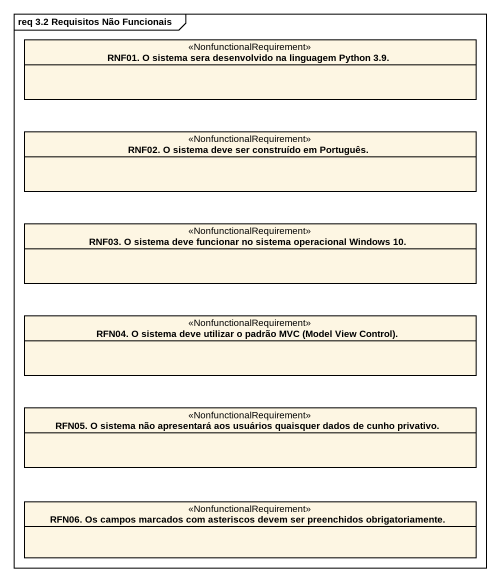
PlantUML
@startuml
mainframe req 3.2 Requisitos Não Funcionais
hide circle
hide empty members
class "RNF01. O sistema sera desenvolvido na linguagem Python 3.9." as RNF01_O_sistema_sera <<NonfunctionalRequirement>>
class "RNF02. O sistema deve ser construído em Português." as RNF02_O_sistema_deve_ser <<NonfunctionalRequirement>>
class "RNF03. O sistema deve funcionar no sistema operacional Windows 10." as RNF03_O_sistema_deve <<NonfunctionalRequirement>>
class "RFN04. O sistema deve utilizar o padrão MVC (Model View Control)." as RFN04_O_sistema_deve <<NonfunctionalRequirement>>
class "RFN05. O sistema não apresentará aos usuários quaisquer dados de cunho privativo." as RFN05_O_sistema_não <<NonfunctionalRequirement>>
class "RFN06. Os campos marcados com asteriscos devem ser preenchidos obrigatoriamente." as RFN06_Os_campos_marcados <<NonfunctionalRequirement>>
@enduml
